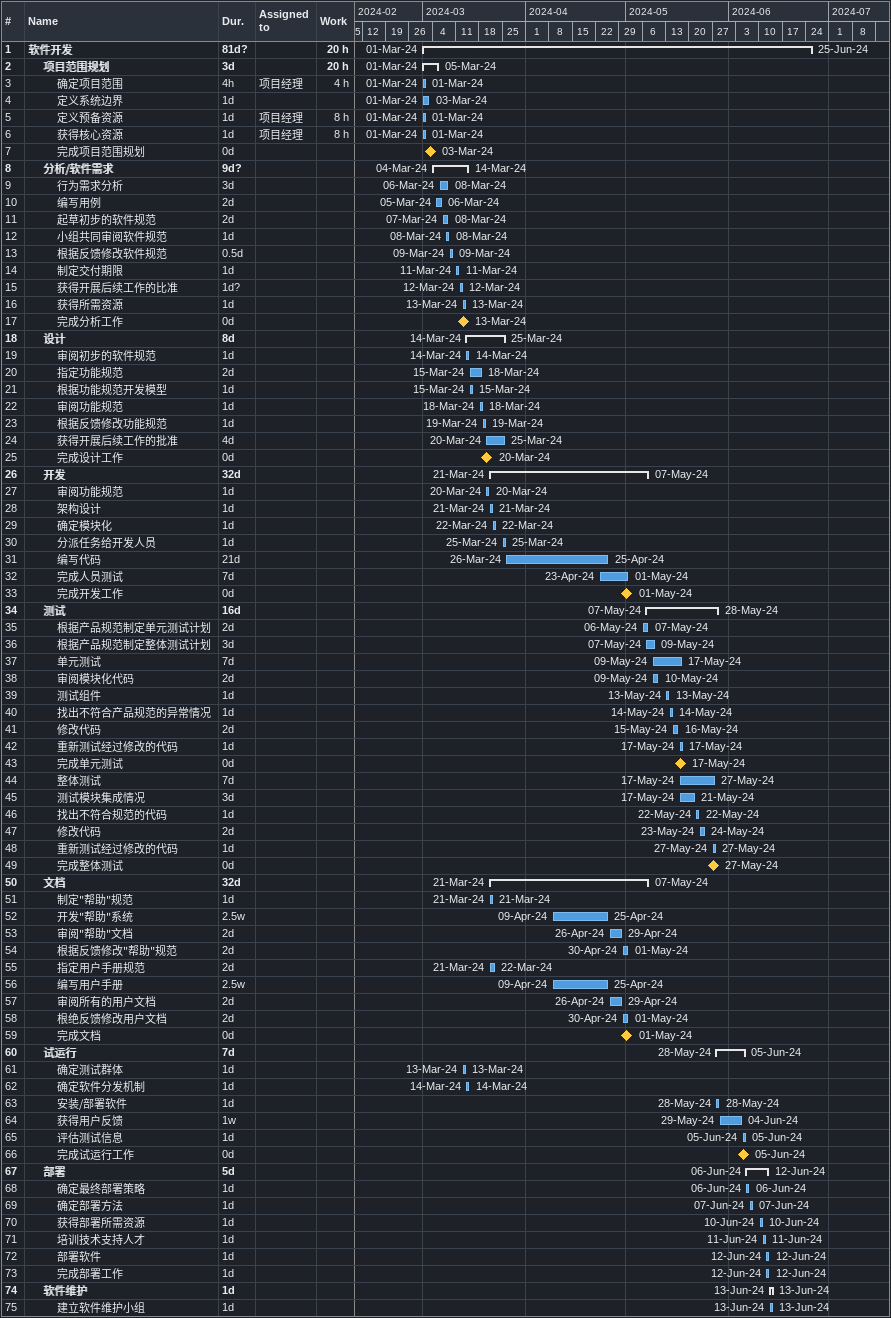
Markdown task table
| ID | Level | Task | Duration | Start | Finish | Resources | Work (h) |
|---|---|---|---|---|---|---|---|
| 1 | 1 | **软件开发** | 81d? | 2024-03-01 | 2024-06-25 |  | 20 |
| 2 | 2 | **项目范围规划** | 3d | 2024-03-01 | 2024-03-05 |  | 20 |
| 3 | 3 | 确定项目范围 | 4h | 2024-03-01 | 2024-03-01 | 项目经理 | 4 |
| 4 | 3 | 定义系统边界 | 1d | 2024-03-01 | 2024-03-03 |  |  |
| 5 | 3 | 定义预备资源 | 1d | 2024-03-01 | 2024-03-01 | 项目经理 | 8 |
| 6 | 3 | 获得核心资源 | 1d | 2024-03-01 | 2024-03-01 | 项目经理 | 8 |
| 7 | 3 | 完成项目范围规划 | 0d | 2024-03-03 | 2024-03-03 |  |  |
| 8 | 2 | **分析/软件需求** | 9d? | 2024-03-04 | 2024-03-14 |  |  |
| 9 | 3 | 行为需求分析 | 3d | 2024-03-06 | 2024-03-08 |  |  |
| 10 | 3 | 编写用例 | 2d | 2024-03-05 | 2024-03-06 |  |  |
| 11 | 3 | 起草初步的软件规范 | 2d | 2024-03-07 | 2024-03-08 |  |  |
| 12 | 3 | 小组共同审阅软件规范 | 1d | 2024-03-08 | 2024-03-08 |  |  |
| 13 | 3 | 根据反馈修改软件规范 | 0.5d | 2024-03-09 | 2024-03-09 |  |  |
| 14 | 3 | 制定交付期限 | 1d | 2024-03-11 | 2024-03-11 |  |  |
| 15 | 3 | 获得开展后续工作的比准 | 1d? | 2024-03-12 | 2024-03-12 |  |  |
| 16 | 3 | 获得所需资源 | 1d | 2024-03-13 | 2024-03-13 |  |  |
| 17 | 3 | 完成分析工作 | 0d | 2024-03-13 | 2024-03-13 |  |  |
| 18 | 2 | **设计** | 8d | 2024-03-14 | 2024-03-25 |  |  |
| 19 | 3 | 审阅初步的软件规范 | 1d | 2024-03-14 | 2024-03-14 |  |  |
| 20 | 3 | 指定功能规范 | 2d | 2024-03-15 | 2024-03-18 |  |  |
| 21 | 3 | 根据功能规范开发模型 | 1d | 2024-03-15 | 2024-03-15 |  |  |
| 22 | 3 | 审阅功能规范 | 1d | 2024-03-18 | 2024-03-18 |  |  |
| 23 | 3 | 根据反馈修改功能规范 | 1d | 2024-03-19 | 2024-03-19 |  |  |
| 24 | 3 | 获得开展后续工作的批准 | 4d | 2024-03-20 | 2024-03-25 |  |  |
| 25 | 3 | 完成设计工作 | 0d | 2024-03-20 | 2024-03-20 |  |  |
| 26 | 2 | **开发** | 32d | 2024-03-21 | 2024-05-07 |  |  |
| 27 | 3 | 审阅功能规范 | 1d | 2024-03-20 | 2024-03-20 |  |  |
| 28 | 3 | 架构设计 | 1d | 2024-03-21 | 2024-03-21 |  |  |
| 29 | 3 | 确定模块化 | 1d | 2024-03-22 | 2024-03-22 |  |  |
| 30 | 3 | 分派任务给开发人员 | 1d | 2024-03-25 | 2024-03-25 |  |  |
| 31 | 3 | 编写代码 | 21d | 2024-03-26 | 2024-04-25 |  |  |
| 32 | 3 | 完成人员测试 | 7d | 2024-04-23 | 2024-05-01 |  |  |
| 33 | 3 | 完成开发工作 | 0d | 2024-05-01 | 2024-05-01 |  |  |
| 34 | 2 | **测试** | 16d | 2024-05-07 | 2024-05-28 |  |  |
| 35 | 3 | 根据产品规范制定单元测试计划 | 2d | 2024-05-06 | 2024-05-07 |  |  |
| 36 | 3 | 根据产品规范制定整体测试计划 | 3d | 2024-05-07 | 2024-05-09 |  |  |
| 37 | 3 | 单元测试 | 7d | 2024-05-09 | 2024-05-17 |  |  |
| 38 | 3 | 审阅模块化代码 | 2d | 2024-05-09 | 2024-05-10 |  |  |
| 39 | 3 | 测试组件 | 1d | 2024-05-13 | 2024-05-13 |  |  |
| 40 | 3 | 找出不符合产品规范的异常情况 | 1d | 2024-05-14 | 2024-05-14 |  |  |
| 41 | 3 | 修改代码 | 2d | 2024-05-15 | 2024-05-16 |  |  |
| 42 | 3 | 重新测试经过修改的代码 | 1d | 2024-05-17 | 2024-05-17 |  |  |
| 43 | 3 | 完成单元测试 | 0d | 2024-05-17 | 2024-05-17 |  |  |
| 44 | 3 | 整体测试 | 7d | 2024-05-17 | 2024-05-27 |  |  |
| 45 | 3 | 测试模块集成情况 | 3d | 2024-05-17 | 2024-05-21 |  |  |
| 46 | 3 | 找出不符合规范的代码 | 1d | 2024-05-22 | 2024-05-22 |  |  |
| 47 | 3 | 修改代码 | 2d | 2024-05-23 | 2024-05-24 |  |  |
| 48 | 3 | 重新测试经过修改的代码 | 1d | 2024-05-27 | 2024-05-27 |  |  |
| 49 | 3 | 完成整体测试 | 0d | 2024-05-27 | 2024-05-27 |  |  |
| 50 | 2 | **文档** | 32d | 2024-03-21 | 2024-05-07 |  |  |
| 51 | 3 | 制定"帮助"规范 | 1d | 2024-03-21 | 2024-03-21 |  |  |
| 52 | 3 | 开发"帮助"系统 | 2.5w | 2024-04-09 | 2024-04-25 |  |  |
| 53 | 3 | 审阅"帮助"文档 | 2d | 2024-04-26 | 2024-04-29 |  |  |
| 54 | 3 | 根据反馈修改"帮助"规范 | 2d | 2024-04-30 | 2024-05-01 |  |  |
| 55 | 3 | 指定用户手册规范 | 2d | 2024-03-21 | 2024-03-22 |  |  |
| 56 | 3 | 编写用户手册 | 2.5w | 2024-04-09 | 2024-04-25 |  |  |
| 57 | 3 | 审阅所有的用户文档 | 2d | 2024-04-26 | 2024-04-29 |  |  |
| 58 | 3 | 根绝反馈修改用户文档 | 2d | 2024-04-30 | 2024-05-01 |  |  |
| 59 | 3 | 完成文档 | 0d | 2024-05-01 | 2024-05-01 |  |  |
| 60 | 2 | **试运行** | 7d | 2024-05-28 | 2024-06-05 |  |  |
| 61 | 3 | 确定测试群体 | 1d | 2024-03-13 | 2024-03-13 |  |  |
| 62 | 3 | 确定软件分发机制 | 1d | 2024-03-14 | 2024-03-14 |  |  |
| 63 | 3 | 安装/部署软件 | 1d | 2024-05-28 | 2024-05-28 |  |  |
| 64 | 3 | 获得用户反馈 | 1w | 2024-05-29 | 2024-06-04 |  |  |
| 65 | 3 | 评估测试信息 | 1d | 2024-06-05 | 2024-06-05 |  |  |
| 66 | 3 | 完成试运行工作 | 0d | 2024-06-05 | 2024-06-05 |  |  |
| 67 | 2 | **部署** | 5d | 2024-06-06 | 2024-06-12 |  |  |
| 68 | 3 | 确定最终部署策略 | 1d | 2024-06-06 | 2024-06-06 |  |  |
| 69 | 3 | 确定部署方法 | 1d | 2024-06-07 | 2024-06-07 |  |  |
| 70 | 3 | 获得部署所需资源 | 1d | 2024-06-10 | 2024-06-10 |  |  |
| 71 | 3 | 培训技术支持人才 | 1d | 2024-06-11 | 2024-06-11 |  |  |
| 72 | 3 | 部署软件 | 1d | 2024-06-12 | 2024-06-12 |  |  |
| 73 | 3 | 完成部署工作 | 1d | 2024-06-12 | 2024-06-12 |  |  |
| 74 | 2 | **软件维护** | 1d | 2024-06-13 | 2024-06-13 |  |  |
| 75 | 3 | 建立软件维护小组 | 1d | 2024-06-13 | 2024-06-13 |  |  |
